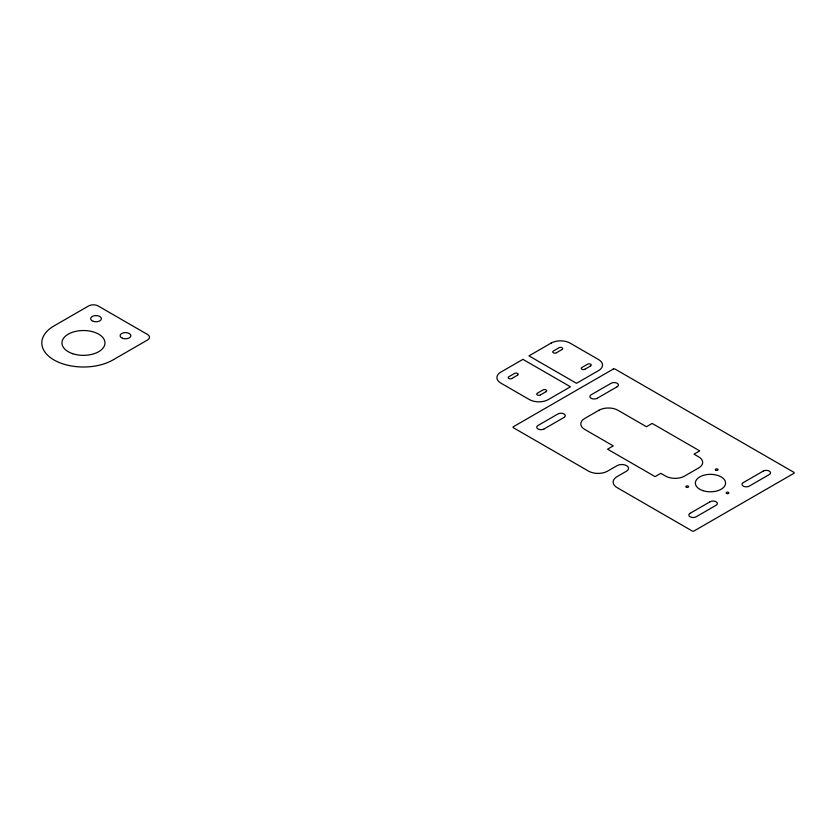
<?xml version="1.0" encoding="UTF-8"?>
<svg xmlns="http://www.w3.org/2000/svg" width="836" height="836" viewBox="0 0 836 836"><rect width="100%" height="100%" fill="white"/><g stroke="black" fill="none" stroke-linecap="round" stroke-linejoin="round"><path stroke-width="1.25" d="M511.987 378.394L517.411 375.26M556.515 352.688L561.949 349.552M540.505 394.864L545.939 391.729M585.033 369.157L590.467 366.011M544.173 428.899L563.861 417.53M597.332 398.208L617.02 386.838M690.233 513.231L709.931 501.851M743.392 482.539L763.09 471.17M540.37 394.947A2.132 1.233 0 0 1 537.287 394.905A2.132 1.233 0 0 1 537.496 393.129L542.919 389.984A2.132 1.233 0 0 1 546.002 389.869A2.132 1.233 0 0 1 546.075 391.656M511.851 378.478A2.132 1.233 0 0 1 508.769 378.436A2.132 1.233 0 0 1 508.967 376.66L514.401 373.525A2.132 1.233 0 0 1 517.484 373.399A2.132 1.233 0 0 1 517.557 375.186M590.603 365.938A2.132 1.233 0 0 0 590.54 364.162A2.132 1.233 0 0 0 587.457 364.277L582.023 367.412A2.132 1.233 0 0 0 581.814 369.188A2.132 1.233 0 0 0 584.907 369.23M562.085 349.469A2.132 1.233 0 0 0 562.022 347.692A2.132 1.233 0 0 0 558.939 347.807L553.505 350.953A2.132 1.233 0 0 0 553.296 352.729A2.132 1.233 0 0 0 556.389 352.771M563.997 417.446A4.274 2.466 0 0 0 563.934 413.925A4.274 2.466 0 0 0 557.831 414.039L538.133 425.409A4.274 2.466 0 0 0 537.935 428.931A4.274 2.466 0 0 0 544.037 428.972M743.256 482.612A4.274 2.466 0 0 0 743.329 486.134A4.274 2.466 0 0 0 749.422 486.019L769.12 474.649A4.274 2.466 0 0 0 769.329 471.128A4.274 2.466 0 0 0 763.216 471.086M690.097 513.304A4.274 2.466 0 0 0 690.17 516.826A4.274 2.466 0 0 0 696.273 516.711L715.961 505.341A4.274 2.466 0 0 0 716.17 501.819A4.274 2.466 0 0 0 710.067 501.778M617.156 386.755A4.274 2.466 0 0 0 617.093 383.233A4.274 2.466 0 0 0 610.991 383.348L591.292 394.717A4.274 2.466 0 0 0 591.094 398.25A4.274 2.466 0 0 0 597.197 398.281M113.591 359.574L112.944 359.95A41.675 24.066 0 0 1 53.671 359.762A41.675 24.066 0 0 1 54.664 325.549L88.606 305.945A6.719 3.877 0 0 1 98.115 305.945L147.544 334.484A6.719 3.877 0 0 1 147.544 339.97L113.591 359.574M522.939 359.355L500.837 372.114A13.439 7.764 0 0 0 500.837 383.097L529.355 399.556A13.439 7.764 0 0 0 548.364 399.556L570.465 386.796L522.939 359.355M551.07 343.115L528.969 355.875L576.506 383.316L598.597 370.557A13.439 7.764 0 0 0 598.597 359.584L570.079 343.115A13.439 7.764 0 0 0 551.07 343.115M613.185 369.104L513.45 426.684A1.348 0.773 0 0 0 513.45 427.781L588.554 471.138A13.439 7.764 0 0 0 607.563 471.138L617.072 465.652A6.719 3.877 0 0 1 626.572 465.652A6.719 3.877 0 0 1 626.572 471.138L617.072 476.625A13.439 7.764 0 0 0 617.072 487.607L692.166 530.965A1.348 0.773 0 0 0 694.068 530.965L793.803 473.375A1.348 0.773 0 0 0 793.803 472.277L615.087 369.104A1.348 0.773 0 0 0 613.185 369.104M598.931 410.267L584.751 418.449A13.439 7.764 0 0 0 584.751 429.432L613.269 445.891L607.563 449.183L655.09 476.625L660.795 473.333L665.55 476.081A13.439 7.764 0 0 0 684.559 476.081L698.75 467.888A13.439 7.764 0 0 0 698.75 456.916L693.995 454.167L699.701 450.876L652.164 423.434L646.458 426.726L617.94 410.267A13.439 7.764 0 0 0 598.931 410.267M93.329 321.369A5.382 3.104 0 0 0 101.396 318.683A5.382 3.104 0 0 0 93.329 315.987A5.382 3.104 0 0 0 93.329 321.369M122.474 338.266A5.382 3.104 0 0 0 130.855 335.915A5.382 3.104 0 0 0 123.143 332.895A5.382 3.104 0 0 0 122.474 338.266M72.722 353.691A21.506 12.415 0 0 0 104.981 342.938A21.506 12.415 0 0 0 72.722 332.185A21.506 12.415 0 0 0 72.722 353.691M726.787 493.564A1.348 0.773 0 0 0 728.825 492.916A1.348 0.773 0 0 0 726.829 492.226A1.348 0.773 0 0 0 726.787 493.564M686.46 487.315A1.348 0.773 0 0 0 688.561 486.73A1.348 0.773 0 0 0 686.638 485.977A1.348 0.773 0 0 0 686.46 487.315M716.013 470.334A1.348 0.773 0 0 0 718.03 469.654A1.348 0.773 0 0 0 716.013 468.986A1.348 0.773 0 0 0 716.013 470.334M702.898 490.638A15.121 8.736 0 0 0 725.585 483.083A15.121 8.736 0 0 0 702.898 475.517A15.121 8.736 0 0 0 702.898 490.638"/></g></svg>
